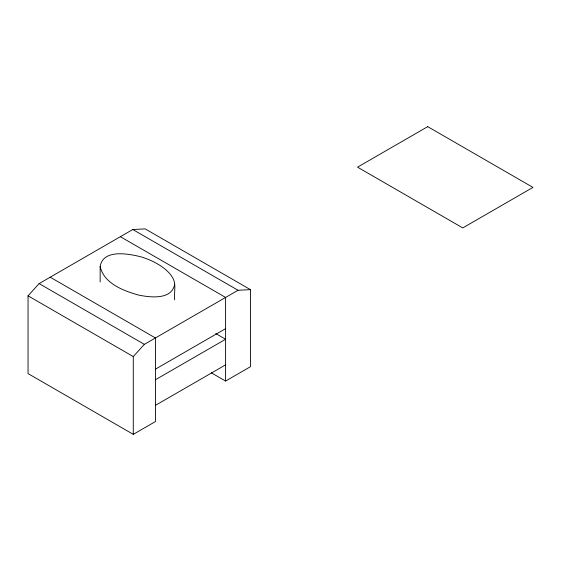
<?xml version="1.0" encoding="UTF-8"?>
<svg xmlns="http://www.w3.org/2000/svg" width="561" height="561" viewBox="0 0 561 561"><rect width="100%" height="100%" fill="white"/><g stroke="black" fill="none" stroke-linecap="round" stroke-linejoin="round"><path stroke-width="0.84" d="M100.146 281.973L100.146 266.412C103.14 248.853 128.553 253.761 140.657 256.749C149.499 259.399 158.062 263.39 165.236 269.259C168.146 271.72 170.817 274.518 172.732 277.842C176.554 284.504 173.84 292.583 174.667 299.798M174.667 284.238C171.939 300.247 149.675 297.484 137.943 294.904C123.076 290.619 103.764 283.319 100.146 266.412M50.195 277.204L155.425 337.96L155.425 421.563L133.28 434.347L28.05 373.598L28.05 295.829L39.123 283.593L132.789 229.519L145.215 228.895L250.451 289.651L250.451 366.705L225.599 381.052L211.216 372.749M133.28 434.347L133.28 356.579L144.352 344.349L238.025 290.268L250.451 289.651M155.425 369.166L225.599 328.648M155.425 379.762L225.599 339.251L215.754 333.564M155.425 405.365L225.599 364.853M132.789 229.519L238.025 290.268M120.363 236.693L225.599 297.442L225.599 381.052M39.123 283.593L144.352 344.349M28.05 295.829L133.28 356.579M427.72 126.653L357.546 167.164L462.776 227.92L532.95 187.402L427.72 126.653"/></g></svg>
